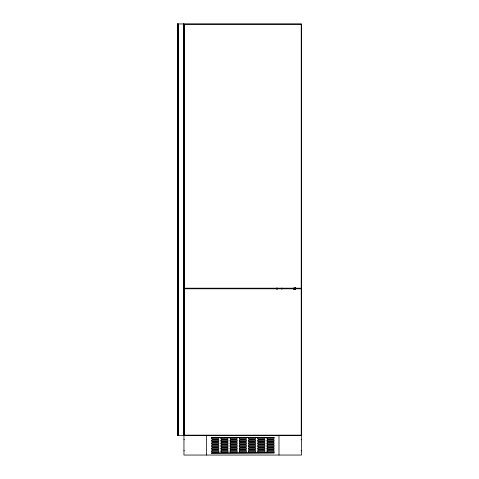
<?xml version="1.0" encoding="UTF-8"?>
<svg xmlns="http://www.w3.org/2000/svg" width="479" height="479" viewBox="0 0 479 479"><rect width="100%" height="100%" fill="white"/><g stroke="black" fill="none" stroke-linecap="round" stroke-linejoin="round"><path stroke-width="0.72" d="M295.369 288.286L295.735 288.286M295.369 288.37L295.735 288.37M295.369 288.49L295.735 288.478M301.519 435.453L177.481 435.453L177.481 23.95L301.519 23.95L301.519 455.05L183.948 455.05L183.948 23.95M183.948 439.728L184.349 439.728M301.117 439.728L301.519 439.728M183.948 450.775L184.349 450.775M301.117 450.775L301.519 450.775M295.669 287.969L295.669 289.394M295.567 287.981L295.567 289.322M295.423 287.969L295.423 289.394M295.315 287.981L295.315 289.322M294.944 287.981L294.944 289.322M294.543 287.981L294.543 289.322M294.172 287.981L294.172 289.322M293.92 287.981L293.92 289.322M293.819 287.969L293.819 289.394M281.844 287.969L281.844 289.394M278.988 435.453L278.988 455.05M277.479 287.969L277.479 289.394M276.443 287.969L276.443 289.394M206.479 435.453L206.479 455.05M183.75 23.95L183.75 435.453M183.517 23.95L183.517 435.453M178.134 23.95L178.134 435.453M177.972 23.95L177.972 435.453M177.841 23.95L177.841 435.453M177.715 23.95L177.715 435.453M211.64 438.674L212.113 439.291L218.454 439.291L218.945 438.8L218.454 438.309L212.113 438.309L211.64 438.674M211.64 440.291L212.113 440.908L218.454 440.908L218.945 440.417L218.454 439.926L212.113 439.926L211.64 440.291M211.64 441.907L212.113 442.524L218.454 442.524L218.945 442.033L218.454 441.542L212.113 441.542L211.64 441.907M211.64 443.524L212.113 444.141L218.454 444.141L218.945 443.65L218.454 443.159L212.113 443.159L211.64 443.524M211.64 445.141L212.113 445.757L218.454 445.757L218.945 445.266L218.454 444.775L212.113 444.775L211.64 445.141M211.64 446.757L212.113 447.374L218.454 447.374L218.945 446.883L218.454 446.392L212.113 446.392L211.64 446.757M211.64 448.374L212.113 448.991L218.454 448.991L218.945 448.5L218.454 448.009L212.113 448.009L211.64 448.374M211.64 449.991L212.113 450.607L218.454 450.607L218.945 450.116L218.454 449.625L212.113 449.625L211.64 449.991M211.64 451.607L212.113 452.224L218.454 452.224L218.945 451.733L218.454 451.242L212.113 451.242L211.64 451.607M220.855 438.674L221.328 439.291L227.675 439.291L228.16 438.8L227.675 438.309L221.328 438.309L220.855 438.674M220.855 440.291L221.328 440.908L227.675 440.908L228.16 440.417L227.675 439.926L221.328 439.926L220.855 440.291M220.855 441.907L221.328 442.524L227.675 442.524L228.16 442.033L227.675 441.542L221.328 441.542L220.855 441.907M220.855 443.524L221.328 444.141L227.675 444.141L228.16 443.65L227.675 443.159L221.328 443.159L220.855 443.524M220.855 445.141L221.328 445.757L227.675 445.757L228.16 445.266L227.675 444.775L221.328 444.775L220.855 445.141M220.855 446.757L221.328 447.374L227.675 447.374L228.16 446.883L227.675 446.392L221.328 446.392L220.855 446.757M220.855 448.374L221.328 448.991L227.675 448.991L228.16 448.5L227.675 448.009L221.328 448.009L220.855 448.374M220.855 449.991L221.328 450.607L227.675 450.607L228.16 450.116L227.675 449.625L221.328 449.625L220.855 449.991M220.855 451.607L221.328 452.224L227.675 452.224L228.16 451.733L227.675 451.242L221.328 451.242L220.855 451.607M230.058 438.674L230.531 439.291L236.871 439.291L237.362 438.8L236.871 438.309L230.531 438.309L230.058 438.674M230.058 440.291L230.531 440.908L236.871 440.908L237.362 440.417L236.871 439.926L230.531 439.926L230.058 440.291M230.058 441.907L230.531 442.524L236.871 442.524L237.362 442.033L236.871 441.542L230.531 441.542L230.058 441.907M230.058 443.524L230.531 444.141L236.871 444.141L237.362 443.65L236.871 443.159L230.531 443.159L230.058 443.524M230.058 445.141L230.531 445.757L236.871 445.757L237.362 445.266L236.871 444.775L230.531 444.775L230.058 445.141M230.058 446.757L230.531 447.374L236.871 447.374L237.362 446.883L236.871 446.392L230.531 446.392L230.058 446.757M230.058 448.374L230.531 448.991L236.871 448.991L237.362 448.5L236.871 448.009L230.531 448.009L230.058 448.374M230.058 449.991L230.531 450.607L236.871 450.607L237.362 450.116L236.871 449.625L230.531 449.625L230.058 449.991M230.058 451.607L230.531 452.224L236.871 452.224L237.362 451.733L236.871 451.242L230.531 451.242L230.058 451.607M239.272 438.674L239.745 439.291L246.086 439.291L246.577 438.8L246.086 438.309L239.745 438.309L239.272 438.674M239.272 440.291L239.745 440.908L246.086 440.908L246.577 440.417L246.086 439.926L239.745 439.926L239.272 440.291M239.272 441.907L239.745 442.524L246.086 442.524L246.577 442.033L246.086 441.542L239.745 441.542L239.272 441.907M239.272 443.524L239.745 444.141L246.086 444.141L246.577 443.65L246.086 443.159L239.745 443.159L239.272 443.524M239.272 445.141L239.745 445.757L246.086 445.757L246.577 445.266L246.086 444.775L239.745 444.775L239.272 445.141M239.272 446.757L239.745 447.374L246.086 447.374L246.577 446.883L246.086 446.392L239.745 446.392L239.272 446.757M239.272 448.374L239.745 448.991L246.086 448.991L246.577 448.5L246.086 448.009L239.745 448.009L239.272 448.374M239.272 449.991L239.745 450.607L246.086 450.607L246.577 450.116L246.086 449.625L239.745 449.625L239.272 449.991M239.272 451.607L239.745 452.224L246.086 452.224L246.577 451.733L246.086 451.242L239.745 451.242L239.272 451.607M248.469 438.674L248.942 439.291L255.289 439.291L255.774 438.8L255.289 438.309L248.942 438.309L248.469 438.674M248.469 440.291L248.942 440.908L255.289 440.908L255.774 440.417L255.289 439.926L248.942 439.926L248.469 440.291M248.469 441.907L248.942 442.524L255.289 442.524L255.774 442.033L255.289 441.542L248.942 441.542L248.469 441.907M248.469 443.524L248.942 444.141L255.289 444.141L255.774 443.65L255.289 443.159L248.942 443.159L248.469 443.524M248.469 445.141L248.942 445.757L255.289 445.757L255.774 445.266L255.289 444.775L248.942 444.775L248.469 445.141M248.469 446.757L248.942 447.374L255.289 447.374L255.774 446.883L255.289 446.392L248.942 446.392L248.469 446.757M248.469 448.374L248.942 448.991L255.289 448.991L255.774 448.5L255.289 448.009L248.942 448.009L248.469 448.374M248.469 449.991L248.942 450.607L255.289 450.607L255.774 450.116L255.289 449.625L248.942 449.625L248.469 449.991M248.469 451.607L248.942 452.224L255.289 452.224L255.774 451.733L255.289 451.242L248.942 451.242L248.469 451.607M257.69 438.674L258.163 439.291L264.504 439.291L264.995 438.8L264.504 438.309L258.163 438.309L257.69 438.674M257.69 440.291L258.163 440.908L264.504 440.908L264.995 440.417L264.504 439.926L258.163 439.926L257.69 440.291M257.69 441.907L258.163 442.524L264.504 442.524L264.995 442.033L264.504 441.542L258.163 441.542L257.69 441.907M257.69 443.524L258.163 444.141L264.504 444.141L264.995 443.65L264.504 443.159L258.163 443.159L257.69 443.524M257.69 445.141L258.163 445.757L264.504 445.757L264.995 445.266L264.504 444.775L258.163 444.775L257.69 445.141M257.69 446.757L258.163 447.374L264.504 447.374L264.995 446.883L264.504 446.392L258.163 446.392L257.69 446.757M257.69 448.374L258.163 448.991L264.504 448.991L264.995 448.5L264.504 448.009L258.163 448.009L257.69 448.374M257.69 449.991L258.163 450.607L264.504 450.607L264.995 450.116L264.504 449.625L258.163 449.625L257.69 449.991M257.69 451.607L258.163 452.224L264.504 452.224L264.995 451.733L264.504 451.242L258.163 451.242L257.69 451.607M266.905 438.674L267.378 439.291L273.719 439.291L274.21 438.8L273.719 438.309L267.378 438.309L266.905 438.674M266.905 440.291L267.378 440.908L273.719 440.908L274.21 440.417L273.719 439.926L267.378 439.926L266.905 440.291M266.905 441.907L267.378 442.524L273.719 442.524L274.21 442.033L273.719 441.542L267.378 441.542L266.905 441.907M266.905 443.524L267.378 444.141L273.719 444.141L274.21 443.65L273.719 443.159L267.378 443.159L266.905 443.524M266.905 445.141L267.378 445.757L273.719 445.757L274.21 445.266L273.719 444.775L267.378 444.775L266.905 445.141M266.905 446.757L267.378 447.374L273.719 447.374L274.21 446.883L273.719 446.392L267.378 446.392L266.905 446.757M266.905 448.374L267.378 448.991L273.719 448.991L274.21 448.5L273.719 448.009L267.378 448.009L266.905 448.374M266.905 449.991L267.378 450.607L273.719 450.607L274.21 450.116L273.719 449.625L267.378 449.625L266.905 449.991M266.905 451.607L267.378 452.224L273.719 452.224L274.21 451.733L273.719 451.242L267.378 451.242L266.905 451.607M301.225 24.243L184.241 24.243L184.241 288.196L301.225 288.196L301.225 24.243M301.225 288.783L184.241 288.783L184.241 435.16L301.225 435.16L301.225 288.783M274.21 437.417L211.257 437.656L274.21 437.417M274.21 452.847L211.257 453.092L274.21 452.847"/></g></svg>
